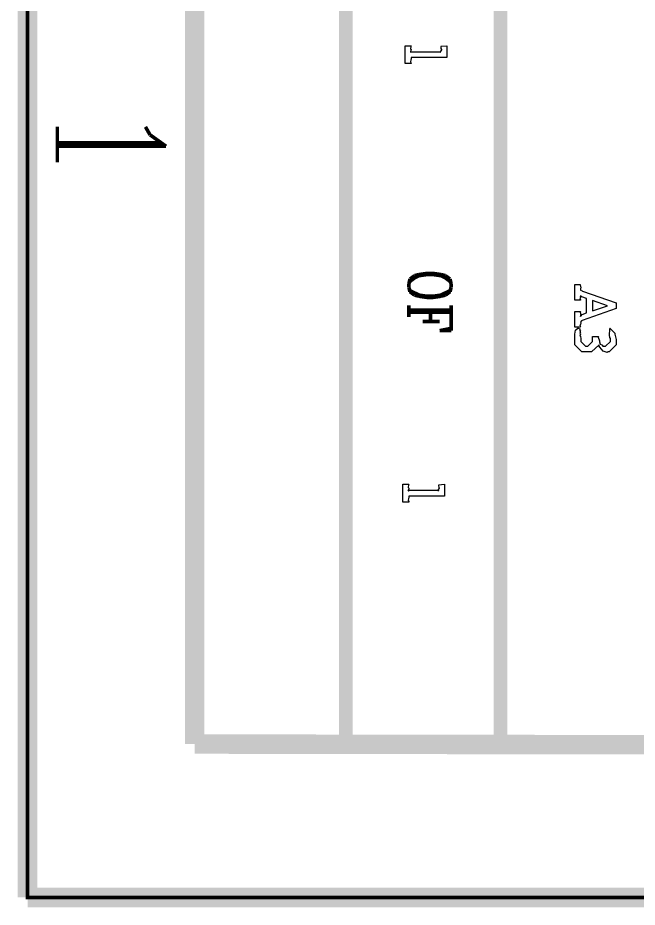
# Model space of a CAD drawing. Extents: x 0.1 to 11.6, y 0.3 to 16.2.
# Drawn here: x 0.141 to 1.042, y 0.296 to 1.59 of the extents above; entities that cross this region are included whole.
import ezdxf

# ---------------------------------------------------------------- set-up
doc = ezdxf.new("R2010")
doc.units = 0
doc.header["$MEASUREMENT"] = 0

msp = doc.modelspace()

# ---------------------------------------------------------------- linework, layer by layer
at = {"color": 0}
for points, const_width in [([(0.155003, 0.310004), (0.155003, 16.22)], 0.028333), ([(0.398329, 0.533311), (0.398329, 16.02)], 0.028333), ([(0.618326, 4.18001), (0.618326, 0.533311)], 0.02), ([(0.843317, 4.18001), (0.843317, 0.533311)], 0.02), ([(0.198351, 1.43164), (0.198351, 1.37999)], 0.005208), ([(0.32666, 1.43164), (0.333333, 1.41997)], 0.005208), ([(0.333333, 1.41997), (0.356663, 1.40332)], 0.005208), ([(0.348307, 1.40831), (0.198351, 1.40831)], 0.005208), ([(0.356663, 1.40332), (0.198351, 1.40332)], 0.005208), ([(0.718317, 1.21501), (0.711643, 1.21002)], 0.005208), ([(0.724989, 1.21669), (0.718317, 1.21501)], 0.005208), ([(0.724989, 1.21501), (0.718317, 1.21164)], 0.005208), ([(0.736654, 1.21832), (0.724989, 1.21669)], 0.005208), ([(0.736654, 1.21669), (0.724989, 1.21501)], 0.005208), ([(0.745008, 1.21832), (0.736654, 1.21832)], 0.005208), ([(0.745008, 1.21669), (0.736654, 1.21669)], 0.005208), ([(0.756674, 1.21669), (0.745008, 1.21832)], 0.005208), ([(0.756674, 1.21501), (0.745008, 1.21669)], 0.005208), ([(0.763346, 1.21501), (0.756674, 1.21669)], 0.005208), ([(0.763346, 1.21164), (0.756674, 1.21501)], 0.005208), ([(0.770019, 1.21002), (0.763346, 1.21501)], 0.005208), ([(0.711643, 1.21002), (0.710015, 1.20334)], 0.005208), ([(0.711643, 1.20665), (0.710015, 1.20334)], 0.005208), ([(0.710015, 1.20334), (0.710015, 1.19835)], 0.005208), ([(0.718317, 1.21164), (0.711643, 1.20665)], 0.005208), ([(0.770019, 1.20665), (0.763346, 1.21164)], 0.005208), ([(0.771647, 1.20334), (0.770019, 1.21002)], 0.005208), ([(0.771647, 1.20334), (0.770019, 1.20665)], 0.005208), ([(0.771647, 1.19835), (0.771647, 1.20334)], 0.005208), ([(0.710015, 1.19835), (0.711643, 1.19168)], 0.005208), ([(0.710015, 1.19835), (0.711643, 1.19331)], 0.005208), ([(0.711643, 1.19331), (0.718317, 1.19)], 0.005208), ([(0.711643, 1.19168), (0.718317, 1.18669)], 0.005208), ([(0.718317, 1.19), (0.724989, 1.18669)], 0.005208), ([(0.756674, 1.18669), (0.763346, 1.19)], 0.005208), ([(0.763346, 1.19), (0.770019, 1.19331)], 0.005208), ([(0.763346, 1.18669), (0.770019, 1.19168)], 0.005208), ([(0.770019, 1.19168), (0.771647, 1.19835)], 0.005208), ([(0.770019, 1.19331), (0.771647, 1.19835)], 0.005208), ([(0.718317, 1.18669), (0.724989, 1.185)], 0.005208), ([(0.724989, 1.18669), (0.736654, 1.185)], 0.005208), ([(0.724989, 1.185), (0.736654, 1.18332)], 0.005208), ([(0.736654, 1.185), (0.745008, 1.185)], 0.005208), ([(0.736654, 1.18332), (0.745008, 1.18332)], 0.005208), ([(0.745008, 1.185), (0.756674, 1.18669)], 0.005208), ([(0.745008, 1.18332), (0.756674, 1.185)], 0.005208), ([(0.756674, 1.185), (0.763346, 1.18669)], 0.005208), ([(0.710015, 1.17166), (0.710015, 1.155)], 0.005208), ([(0.771647, 1.16498), (0.710015, 1.16498)], 0.005208), ([(0.771647, 1.17166), (0.771647, 1.13498)], 0.005208), ([(0.771647, 1.16168), (0.710015, 1.16168)], 0.005208), ([(0.741644, 1.16168), (0.741644, 1.14833)], 0.005208), ([(0.754992, 1.14833), (0.729981, 1.14833)], 0.005208), ([(0.754992, 1.13498), (0.771647, 1.13835)], 0.005208), ([(0.771647, 1.13498), (0.754992, 1.13498)], 0.005208), ([(11.315, 0.516656), (0.398329, 0.533311)], 0.028333), ([(11.57, 0.310004), (0.155003, 0.310004)], 0.028333)]:
    msp.add_lwpolyline(points, dxfattribs=dict(at, const_width=const_width))
at = {"color": 0, "const_width": 0.005208}
msp.add_lwpolyline([(0.155003, 16.22), (11.57, 16.22), (11.57, 0.310004), (0.155003, 0.310004), (0.155003, 16.22)], close=True, dxfattribs=at)
at = {"color": 0}
for points in [[(0.765354, 1.54969), (0.765354, 1.53407), (0.765354, 1.53233), (0.713488, 1.53233), (0.713433, 1.53233), (0.713488, 1.53201), (0.713488, 1.5319), (0.713379, 1.5319), (0.713488, 1.53043), (0.713488, 1.52994), (0.712999, 1.52908), (0.712349, 1.52604), (0.713488, 1.52442), (0.713488, 1.52388), (0.704807, 1.52388), (0.704807, 1.54969), (0.713488, 1.54969), (0.71289, 1.54878), (0.712349, 1.54519), (0.713488, 1.54406), (0.713488, 1.54362), (0.713108, 1.54297), (0.712349, 1.54081), (0.713488, 1.54167), (0.713488, 1.54167), (0.713162, 1.54124), (0.712349, 1.53982), (0.713488, 1.54101), (0.713488, 1.54101), (0.756674, 1.54101), (0.756347, 1.54075), (0.755371, 1.53988), (0.756674, 1.54107), (0.756674, 1.54144), (0.756401, 1.54124), (0.755533, 1.54053), (0.757215, 1.54243), (0.757324, 1.54254), (0.757107, 1.54238), (0.756401, 1.54199), (0.757975, 1.54389), (0.757975, 1.54449), (0.757324, 1.54471), (0.75689, 1.54861), (0.756674, 1.54904), (0.765354, 1.54969)], [(0.968804, 1.1607), (0.968804, 1.18197), (0.961643, 1.18435), (0.961262, 1.18419), (0.959799, 1.18424), (0.960775, 1.18587), (0.960775, 1.18587), (0.960394, 1.18544), (0.959364, 1.18408), (0.96034, 1.18457), (0.96034, 1.18457), (0.959853, 1.18392), (0.959039, 1.18132), (0.960124, 1.17985), (0.960124, 1.17936), (0.951443, 1.17936), (0.951443, 1.20193), (0.960124, 1.20193), (0.959582, 1.2015), (0.960449, 1.19737), (0.960558, 1.19716), (0.960124, 1.1965), (0.960124, 1.19379), (0.962403, 1.19303), (0.962728, 1.1926), (1.01199, 1.17567), (1.01199, 1.16721), (0.962294, 1.14985), (0.961535, 1.14941), (0.959799, 1.14713), (0.960613, 1.14583), (0.960558, 1.14551), (0.960015, 1.14459), (0.959039, 1.14138), (0.960124, 1.14024), (0.960124, 1.13986), (0.951443, 1.13986), (0.951443, 1.16265), (0.960124, 1.16265), (0.959582, 1.16211), (0.960286, 1.15831), (0.96034, 1.15809), (0.960015, 1.15755), (0.959472, 1.15565), (0.960613, 1.15679), (0.960992, 1.15679), (0.960775, 1.15663), (0.960286, 1.15592), (0.962131, 1.15826), (0.962294, 1.15853), (0.968804, 1.1607)], [(0.977485, 1.16374), (0.999403, 1.17133), (0.977485, 1.17893), (0.977485, 1.16374)], [(1.00336, 1.13845), (1.0032, 1.13797), (1.00949, 1.13184), (1.00987, 1.13108), (1.00998, 1.12978), (1.01204, 1.12229), (1.01204, 1.11979), (1.01204, 1.11415), (1.00163, 1.10395), (1.00011, 1.10395), (0.998589, 1.10341), (0.992785, 1.1052), (0.988172, 1.111), (0.987087, 1.11241), (0.987087, 1.11415), (0.975803, 1.10395), (0.971679, 1.10395), (0.961914, 1.10395), (0.951497, 1.11415), (0.951497, 1.12782), (0.951497, 1.12994), (0.952746, 1.1359), (0.953017, 1.13628), (0.953017, 1.13628), (0.955783, 1.13845), (0.956706, 1.13845), (0.956706, 1.13845), (0.958876, 1.13775), (0.959093, 1.13759), (0.958876, 1.13699), (0.958931, 1.13482), (0.960178, 1.13498), (0.960178, 1.13498), (0.959799, 1.13449), (0.959039, 1.13281), (0.960178, 1.13303), (0.960178, 1.13303), (0.959744, 1.13259), (0.959039, 1.13075), (0.960178, 1.13005), (0.960178, 1.12977), (0.95969, 1.12923), (0.959039, 1.12701), (0.960178, 1.12652), (0.960178, 1.1263), (0.959799, 1.12614), (0.960178, 1.12386), (0.960178, 1.12305), (0.960178, 1.11936), (0.967122, 1.11241), (0.967774, 1.11241), (0.970594, 1.11241), (0.977539, 1.11936), (0.977539, 1.12522), (0.977539, 1.1263), (0.986003, 1.1263), (0.985514, 1.1256), (0.987522, 1.11995), (0.987739, 1.11936), (0.987414, 1.11849), (0.988336, 1.11518), (0.991049, 1.11442), (0.991428, 1.11415), (0.991319, 1.11409), (0.992188, 1.11247), (0.995172, 1.11241), (0.996203, 1.11241), (0.996419, 1.11241), (1.00336, 1.11936), (1.00336, 1.12392), (1.00277, 1.12402), (1.0019, 1.12934), (1.00282, 1.13607), (1.00271, 1.13693), (1.00336, 1.13845)], [(0.762044, 0.911406), (0.762044, 0.895779), (0.762044, 0.894043), (0.710178, 0.894043), (0.710124, 0.894043), (0.710178, 0.893719), (0.710178, 0.893611), (0.710069, 0.893611), (0.710178, 0.892144), (0.710178, 0.891657), (0.70969, 0.890788), (0.709039, 0.887751), (0.710178, 0.886122), (0.710178, 0.885579), (0.701497, 0.885579), (0.701497, 0.911404), (0.710178, 0.911406), (0.709581, 0.910482), (0.709039, 0.906901), (0.710178, 0.905764), (0.710178, 0.905329), (0.709799, 0.904675), (0.709039, 0.902508), (0.710178, 0.903375), (0.710178, 0.903375), (0.709853, 0.90294), (0.709039, 0.901532), (0.710178, 0.902725), (0.710178, 0.902725), (0.753364, 0.902724), (0.753039, 0.902453), (0.752061, 0.901585), (0.753364, 0.902778), (0.753364, 0.903157), (0.753093, 0.902942), (0.752225, 0.902235), (0.753907, 0.904135), (0.754015, 0.904243), (0.753797, 0.904081), (0.753093, 0.903701), (0.754665, 0.905599), (0.754665, 0.906196), (0.754015, 0.906414), (0.753581, 0.910319), (0.753364, 0.910753), (0.762044, 0.911406)]]:
    msp.add_lwpolyline(points, close=True, dxfattribs=at)

doc.saveas('drawing.dxf')
